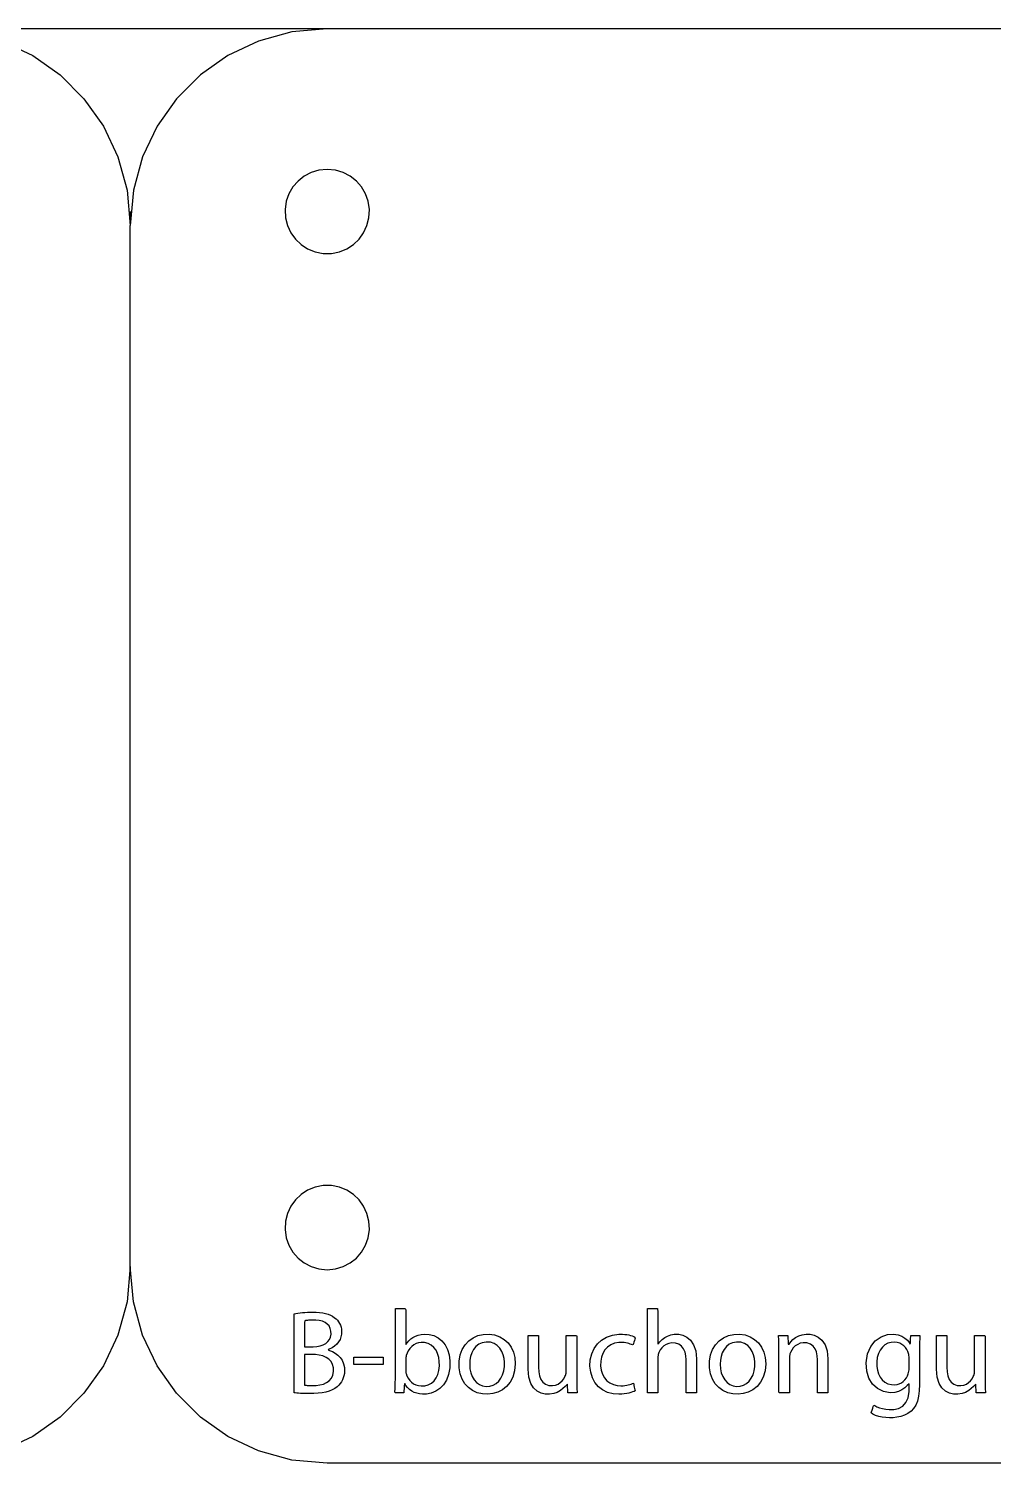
# Model space of a CAD drawing. Header units: metres. Extents: x -26 to 521, y 602 to 1019.
# Drawn here: x 302.2 to 336.5, y 604.7 to 655.7 of the extents above; entities that cross this region are included whole.
import ezdxf

# ---------------------------------------------------------------- set-up
doc = ezdxf.new("R2010")
doc.units = ezdxf.units.M

msp = doc.modelspace()

# ---------------------------------------------------------------- linework, layer by layer
at = {"layer": 'COMPONENT1'}
for p, q in [((312.78, 655.651), (298.78, 655.651)), ((311.522, 655.538), (310.337, 655.213)), ((312.78, 655.651), (311.522, 655.538)), ((338.578, 655.651), (312.78, 655.651)), ((301.222, 655.213), (302.313, 654.695)), ((310.337, 655.213), (309.247, 654.695)), ((302.313, 654.695), (303.29, 654.005)), ((309.247, 654.695), (308.27, 654.005)), ((303.29, 654.005), (304.133, 653.161)), ((308.27, 654.005), (307.426, 653.161)), ((304.133, 653.161), (304.824, 652.184)), ((307.426, 653.161), (306.736, 652.184)), ((304.824, 652.184), (305.342, 651.093)), ((306.736, 652.184), (306.218, 651.093)), ((305.342, 651.093), (305.667, 649.909)), ((306.218, 651.093), (305.893, 649.909)), ((311.963, 650.41), (311.744, 650.236)), ((312.212, 650.54), (311.963, 650.41)), ((312.486, 650.623), (312.212, 650.54)), ((312.78, 650.651), (312.486, 650.623)), ((313.073, 650.623), (312.78, 650.651)), ((313.347, 650.54), (313.073, 650.623)), ((313.597, 650.41), (313.347, 650.54)), ((313.816, 650.236), (313.597, 650.41)), ((305.667, 649.909), (305.78, 648.651)), ((305.893, 649.909), (305.78, 648.651)), ((311.419, 649.784), (311.324, 649.515)), ((311.561, 650.026), (311.419, 649.784)), ((311.744, 650.236), (311.561, 650.026)), ((313.999, 650.026), (313.816, 650.236)), ((314.14, 649.784), (313.999, 650.026)), ((314.235, 649.515), (314.14, 649.784)), ((311.324, 649.515), (311.282, 649.226)), ((314.278, 649.226), (314.235, 649.515)), ((305.78, 649.151), (305.78, 648.651)), ((311.282, 649.226), (311.296, 648.93)), ((311.296, 648.93), (311.366, 648.65)), ((314.194, 648.65), (314.264, 648.93)), ((314.264, 648.93), (314.278, 649.226)), ((305.78, 611.651), (305.78, 648.651)), ((311.366, 648.65), (311.485, 648.394)), ((311.485, 648.394), (311.648, 648.167)), ((313.912, 648.167), (314.075, 648.394)), ((314.075, 648.394), (314.194, 648.65)), ((311.648, 648.167), (311.85, 647.974)), ((311.85, 647.974), (312.084, 647.822)), ((312.084, 647.822), (312.347, 647.714)), ((312.347, 647.714), (312.631, 647.658)), ((312.929, 647.658), (313.213, 647.714)), ((313.213, 647.714), (313.475, 647.822)), ((313.475, 647.822), (313.71, 647.974)), ((313.71, 647.974), (313.912, 648.167)), ((312.631, 647.658), (312.929, 647.658)), ((311.85, 614.211), (311.648, 614.018)), ((312.084, 614.364), (311.85, 614.211)), ((312.347, 614.471), (312.084, 614.364)), ((312.631, 614.527), (312.347, 614.471)), ((312.929, 614.527), (312.631, 614.527)), ((313.213, 614.471), (312.929, 614.527)), ((313.475, 614.364), (313.213, 614.471)), ((313.71, 614.211), (313.475, 614.364)), ((313.912, 614.018), (313.71, 614.211)), ((311.366, 613.536), (311.296, 613.256)), ((311.485, 613.791), (311.366, 613.536)), ((311.648, 614.018), (311.485, 613.791)), ((314.075, 613.791), (313.912, 614.018)), ((314.194, 613.536), (314.075, 613.791)), ((314.264, 613.256), (314.194, 613.536)), ((311.296, 613.256), (311.282, 612.96)), ((314.278, 612.96), (314.264, 613.256)), ((311.282, 612.96), (311.324, 612.67)), ((311.324, 612.67), (311.419, 612.402)), ((314.14, 612.402), (314.235, 612.67)), ((314.235, 612.67), (314.278, 612.96)), ((311.419, 612.402), (311.561, 612.16)), ((311.561, 612.16), (311.744, 611.949)), ((313.816, 611.949), (313.999, 612.16)), ((313.999, 612.16), (314.14, 612.402)), ((305.78, 611.651), (305.667, 610.393)), ((305.893, 610.393), (305.78, 611.651)), ((311.744, 611.949), (311.963, 611.776)), ((311.963, 611.776), (312.212, 611.645)), ((312.212, 611.645), (312.486, 611.563)), ((312.486, 611.563), (312.78, 611.534)), ((312.78, 611.534), (313.073, 611.563)), ((313.073, 611.563), (313.347, 611.645)), ((313.347, 611.645), (313.597, 611.776)), ((313.597, 611.776), (313.816, 611.949)), ((305.667, 610.393), (305.342, 609.208)), ((306.218, 609.208), (305.893, 610.393)), ((305.342, 609.208), (304.824, 608.118)), ((306.736, 608.118), (306.218, 609.208)), ((304.824, 608.118), (304.133, 607.141)), ((307.426, 607.141), (306.736, 608.118)), ((304.133, 607.141), (303.29, 606.297)), ((308.27, 606.297), (307.426, 607.141)), ((303.29, 606.297), (302.313, 605.607)), ((309.247, 605.607), (308.27, 606.297)), ((302.313, 605.607), (301.222, 605.089)), ((310.337, 605.089), (309.247, 605.607)), ((311.522, 604.764), (310.337, 605.089)), ((312.78, 604.651), (311.522, 604.764)), ((338.578, 604.651), (312.78, 604.651))]:
    msp.add_line(p, q, dxfattribs=at)
at = {"layer": 'COMPONENT10'}
for p, q in [((311.601, 609.961), (311.665, 609.975)), ((311.601, 609.844), (311.601, 609.961)), ((311.665, 609.975), (311.737, 609.987)), ((311.737, 609.987), (311.815, 609.998)), ((311.815, 609.998), (311.898, 610.007)), ((311.898, 610.007), (311.986, 610.014)), ((311.986, 610.014), (312.078, 610.02)), ((312.078, 610.02), (312.171, 610.023)), ((312.171, 610.023), (312.265, 610.025)), ((312.265, 610.025), (312.392, 610.022)), ((312.392, 610.022), (312.512, 610.014)), ((312.512, 610.014), (312.622, 609.999)), ((312.622, 609.999), (312.722, 609.979)), ((312.722, 609.979), (312.813, 609.951)), ((315.204, 610.156), (315.26, 610.156)), ((315.204, 610.052), (315.204, 610.156)), ((315.204, 609.776), (315.204, 610.052)), ((315.26, 610.156), (315.318, 610.156)), ((315.318, 610.156), (315.385, 610.156)), ((315.385, 610.156), (315.452, 610.156)), ((315.452, 610.156), (315.511, 610.156)), ((315.511, 610.156), (315.554, 610.156)), ((315.554, 610.156), (315.572, 610.11)), ((315.572, 610.11), (315.572, 609.973)), ((315.572, 609.973), (315.572, 609.774)), ((324.166, 610.156), (324.246, 610.156)), ((324.166, 609.973), (324.166, 610.156)), ((324.166, 609.507), (324.166, 609.973)), ((324.246, 610.156), (324.324, 610.156)), ((324.324, 610.156), (324.407, 610.156)), ((324.407, 610.156), (324.48, 610.156)), ((324.48, 610.156), (324.528, 610.156)), ((324.528, 610.156), (324.538, 610.023)), ((324.538, 610.023), (324.538, 609.795)), ((311.601, 609.533), (311.601, 609.844)), ((311.601, 609.093), (311.601, 609.533)), ((311.988, 609.72), (311.97, 609.662)), ((311.97, 609.662), (311.97, 609.552)), ((311.97, 609.552), (311.97, 609.404)), ((312.014, 609.724), (311.988, 609.72)), ((312.045, 609.728), (312.014, 609.724)), ((312.08, 609.732), (312.045, 609.728)), ((312.119, 609.736), (312.08, 609.732)), ((312.164, 609.738), (312.119, 609.736)), ((312.215, 609.74), (312.164, 609.738)), ((312.271, 609.741), (312.215, 609.74)), ((312.375, 609.739), (312.271, 609.741)), ((312.498, 609.725), (312.375, 609.739)), ((312.608, 609.699), (312.498, 609.725)), ((312.704, 609.658), (312.608, 609.699)), ((312.784, 609.603), (312.704, 609.658)), ((312.846, 609.533), (312.784, 609.603)), ((312.813, 609.951), (312.896, 609.917)), ((312.89, 609.447), (312.846, 609.533)), ((312.896, 609.917), (312.971, 609.876)), ((312.971, 609.876), (313.04, 609.828)), ((313.04, 609.828), (313.095, 609.783)), ((313.095, 609.783), (313.143, 609.735)), ((313.143, 609.735), (313.185, 609.682)), ((313.185, 609.682), (313.221, 609.624)), ((313.221, 609.624), (313.25, 609.56)), ((313.25, 609.56), (313.272, 609.492)), ((313.272, 609.492), (313.287, 609.418)), ((315.204, 609.386), (315.204, 609.776)), ((315.572, 609.774), (315.572, 609.543)), ((315.572, 609.543), (315.572, 609.307)), ((324.166, 608.879), (324.166, 609.507)), ((324.538, 609.795), (324.538, 609.515)), ((324.538, 609.515), (324.538, 609.235)), ((311.601, 608.587), (311.601, 609.093)), ((311.97, 609.404), (311.97, 609.238)), ((311.97, 609.238), (311.97, 609.073)), ((311.97, 609.073), (311.97, 608.931)), ((312.731, 608.913), (312.804, 608.978)), ((312.804, 608.978), (312.86, 609.055)), ((312.86, 609.055), (312.898, 609.141)), ((312.913, 609.345), (312.89, 609.447)), ((312.898, 609.141), (312.916, 609.236)), ((312.916, 609.236), (312.913, 609.345)), ((313.184, 608.964), (313.121, 608.885)), ((313.235, 609.051), (313.184, 608.964)), ((313.27, 609.144), (313.235, 609.051)), ((313.29, 609.242), (313.27, 609.144)), ((313.287, 609.418), (313.293, 609.339)), ((313.293, 609.339), (313.29, 609.242)), ((315.204, 608.937), (315.204, 609.386)), ((315.572, 609.307), (315.572, 609.097)), ((315.572, 609.097), (315.572, 608.942)), ((315.572, 608.942), (315.572, 608.871)), ((315.62, 608.931), (315.68, 609.006)), ((315.68, 609.006), (315.75, 609.071)), ((315.75, 609.071), (315.83, 609.127)), ((315.83, 609.127), (315.918, 609.173)), ((315.918, 609.173), (316.016, 609.207)), ((316.016, 609.207), (316.123, 609.23)), ((316.116, 608.949), (316.026, 608.934)), ((316.237, 608.945), (316.116, 608.949)), ((316.123, 609.23), (316.238, 609.241)), ((316.367, 608.913), (316.237, 608.945)), ((316.238, 609.241), (316.402, 609.233)), ((316.402, 609.233), (316.573, 609.19)), ((316.573, 609.19), (316.727, 609.112)), ((316.727, 609.112), (316.86, 609.002)), ((316.86, 609.002), (316.97, 608.863)), ((317.683, 608.866), (317.813, 609.004)), ((317.813, 609.004), (317.966, 609.113)), ((317.966, 609.113), (318.14, 609.189)), ((318.14, 609.189), (318.329, 609.232)), ((318.433, 608.962), (318.29, 608.936)), ((318.329, 609.232), (318.533, 609.241)), ((318.585, 608.952), (318.433, 608.962)), ((318.533, 609.241), (318.733, 609.213)), ((318.716, 608.909), (318.585, 608.952)), ((318.733, 609.213), (318.914, 609.151)), ((318.914, 609.151), (319.074, 609.057)), ((319.074, 609.057), (319.209, 608.934)), ((319.924, 609.166), (319.927, 609.2)), ((319.924, 609.013), (319.924, 609.166)), ((319.924, 608.778), (319.924, 609.013)), ((319.927, 609.2), (319.963, 609.2)), ((319.963, 609.2), (320.029, 609.2)), ((320.029, 609.2), (320.11, 609.2)), ((320.11, 609.2), (320.191, 609.2)), ((320.191, 609.2), (320.258, 609.2)), ((320.258, 609.2), (320.294, 609.2)), ((320.294, 609.2), (320.296, 609.168)), ((320.296, 609.168), (320.296, 609.023)), ((320.296, 609.023), (320.296, 608.802)), ((321.278, 609.165), (321.281, 609.2)), ((321.278, 609.004), (321.278, 609.165)), ((321.278, 608.759), (321.278, 609.004)), ((321.281, 609.2), (321.317, 609.2)), ((321.317, 609.2), (321.383, 609.2)), ((321.383, 609.2), (321.464, 609.2)), ((321.464, 609.2), (321.545, 609.2)), ((321.545, 609.2), (321.612, 609.2)), ((321.612, 609.2), (321.648, 609.2)), ((321.648, 609.2), (321.65, 609.158)), ((321.65, 609.158), (321.65, 608.968)), ((321.65, 608.968), (321.65, 608.677)), ((322.386, 608.896), (322.535, 609.032)), ((322.535, 609.032), (322.713, 609.137)), ((322.713, 609.137), (322.918, 609.207)), ((322.918, 609.207), (323.148, 609.24)), ((323.153, 608.943), (322.997, 608.916)), ((323.148, 609.24), (323.278, 609.241)), ((323.265, 608.945), (323.153, 608.943)), ((323.334, 608.94), (323.265, 608.945)), ((323.278, 609.241), (323.356, 609.235)), ((323.397, 608.932), (323.334, 608.94)), ((323.356, 609.235), (323.43, 609.226)), ((323.43, 609.226), (323.5, 609.213)), ((323.5, 609.213), (323.565, 609.197)), ((323.565, 609.197), (323.624, 609.179)), ((323.624, 609.179), (323.677, 609.16)), ((323.686, 608.962), (323.672, 608.913)), ((323.677, 609.16), (323.722, 609.14)), ((323.702, 609.014), (323.686, 608.962)), ((323.717, 609.063), (323.702, 609.014)), ((323.729, 609.103), (323.717, 609.063)), ((323.722, 609.14), (323.729, 609.103)), ((324.538, 609.235), (324.538, 609.007)), ((324.538, 609.007), (324.538, 608.883)), ((324.575, 608.921), (324.609, 608.966)), ((324.609, 608.966), (324.646, 609.009)), ((324.646, 609.009), (324.687, 609.05)), ((324.687, 609.05), (324.731, 609.087)), ((324.731, 609.087), (324.779, 609.121)), ((324.779, 609.121), (324.83, 609.15)), ((324.83, 609.15), (324.881, 609.175)), ((324.881, 609.175), (324.936, 609.197)), ((324.936, 609.197), (324.992, 609.215)), ((324.992, 609.215), (325.051, 609.228)), ((325.051, 609.228), (325.111, 609.237)), ((325.111, 609.237), (325.173, 609.242)), ((325.173, 609.242), (325.281, 609.236)), ((325.281, 609.236), (325.422, 609.204)), ((325.422, 609.204), (325.564, 609.137)), ((325.564, 609.137), (325.697, 609.028)), ((325.697, 609.028), (325.806, 608.868)), ((326.585, 608.866), (326.715, 609.004)), ((326.715, 609.004), (326.869, 609.113)), ((326.869, 609.113), (327.042, 609.189)), ((327.042, 609.189), (327.232, 609.232)), ((327.335, 608.962), (327.193, 608.936)), ((327.232, 609.232), (327.435, 609.241)), ((327.487, 608.952), (327.335, 608.962)), ((327.435, 609.241), (327.636, 609.213)), ((327.619, 608.909), (327.487, 608.952)), ((327.636, 609.213), (327.817, 609.151)), ((327.817, 609.151), (327.976, 609.057)), ((327.976, 609.057), (328.111, 608.934)), ((328.826, 609.149), (328.825, 609.2)), ((328.825, 609.2), (328.857, 609.2)), ((328.83, 609.072), (328.826, 609.149)), ((328.834, 608.994), (328.83, 609.072)), ((328.836, 608.913), (328.834, 608.994)), ((328.857, 609.2), (328.915, 609.2)), ((328.915, 609.2), (328.987, 609.2)), ((328.987, 609.2), (329.059, 609.2)), ((329.059, 609.2), (329.118, 609.2)), ((329.118, 609.2), (329.15, 609.2)), ((329.15, 609.2), (329.156, 609.147)), ((329.156, 609.147), (329.16, 609.081)), ((329.16, 609.081), (329.164, 609.005)), ((329.164, 609.005), (329.169, 608.934)), ((329.198, 608.89), (329.259, 608.974)), ((329.259, 608.974), (329.337, 609.053)), ((329.337, 609.053), (329.432, 609.123)), ((329.432, 609.123), (329.542, 609.18)), ((329.542, 609.18), (329.668, 609.221)), ((329.668, 609.221), (329.809, 609.24)), ((329.809, 609.24), (329.948, 609.236)), ((329.948, 609.236), (330.092, 609.204)), ((330.092, 609.204), (330.236, 609.137)), ((330.236, 609.137), (330.369, 609.028)), ((330.369, 609.028), (330.48, 608.868)), ((332.102, 608.8), (332.266, 609.003)), ((332.266, 609.003), (332.468, 609.146)), ((332.468, 609.146), (332.696, 609.225)), ((332.696, 609.225), (332.917, 609.241)), ((332.833, 608.948), (332.714, 608.916)), ((332.952, 608.954), (332.833, 608.948)), ((332.917, 609.241), (333.076, 609.218)), ((333.047, 608.942), (332.952, 608.954)), ((333.132, 608.916), (333.047, 608.942)), ((333.076, 609.218), (333.209, 609.17)), ((333.209, 609.17), (333.318, 609.105)), ((333.318, 609.105), (333.405, 609.027)), ((333.405, 609.027), (333.473, 608.942)), ((333.473, 608.942), (333.504, 608.891)), ((333.504, 608.891), (333.514, 608.943)), ((333.514, 608.943), (333.517, 609.013)), ((333.517, 609.013), (333.52, 609.091)), ((333.52, 609.091), (333.523, 609.158)), ((333.523, 609.158), (333.524, 609.197)), ((333.524, 609.197), (333.588, 609.2)), ((333.588, 609.2), (333.665, 609.2)), ((333.665, 609.2), (333.748, 609.2)), ((333.748, 609.2), (333.817, 609.2)), ((333.817, 609.2), (333.853, 609.2)), ((333.842, 608.975), (333.839, 608.879)), ((333.845, 609.062), (333.842, 608.975)), ((333.85, 609.142), (333.845, 609.062)), ((333.853, 609.2), (333.85, 609.142)), ((334.44, 609.166), (334.443, 609.2)), ((334.44, 609.013), (334.44, 609.166)), ((334.44, 608.778), (334.44, 609.013)), ((334.443, 609.2), (334.479, 609.2)), ((334.479, 609.2), (334.545, 609.2)), ((334.545, 609.2), (334.626, 609.2)), ((334.626, 609.2), (334.707, 609.2)), ((334.707, 609.2), (334.774, 609.2)), ((334.774, 609.2), (334.81, 609.2)), ((334.81, 609.2), (334.812, 609.168)), ((334.812, 609.168), (334.812, 609.023)), ((334.812, 609.023), (334.812, 608.802)), ((335.794, 609.165), (335.796, 609.2)), ((335.794, 609.004), (335.794, 609.165)), ((335.794, 608.759), (335.794, 609.004)), ((335.796, 609.2), (335.832, 609.2)), ((335.832, 609.2), (335.899, 609.2)), ((335.899, 609.2), (335.98, 609.2)), ((335.98, 609.2), (336.061, 609.2)), ((336.061, 609.2), (336.127, 609.2)), ((336.127, 609.2), (336.163, 609.2)), ((336.163, 609.2), (336.166, 609.158)), ((336.166, 609.158), (336.166, 608.968)), ((336.166, 608.968), (336.166, 608.677)), ((311.601, 608.077), (311.601, 608.587)), ((311.97, 608.931), (311.97, 608.831)), ((311.97, 608.831), (311.97, 608.793)), ((311.97, 608.793), (312.019, 608.793)), ((311.978, 608.518), (311.97, 608.455)), ((311.97, 608.455), (311.97, 608.326)), ((312.007, 608.518), (311.978, 608.518)), ((312.052, 608.518), (312.007, 608.518)), ((312.019, 608.793), (312.071, 608.793)), ((312.105, 608.518), (312.052, 608.518)), ((312.071, 608.793), (312.131, 608.793)), ((312.16, 608.518), (312.105, 608.518)), ((312.131, 608.793), (312.191, 608.793)), ((312.211, 608.518), (312.16, 608.518)), ((312.191, 608.793), (312.244, 608.793)), ((312.272, 608.518), (312.211, 608.518)), ((312.244, 608.793), (312.284, 608.793)), ((312.361, 608.516), (312.272, 608.518)), ((312.284, 608.793), (312.412, 608.799)), ((312.5, 608.499), (312.361, 608.516)), ((312.412, 608.799), (312.534, 608.822)), ((312.628, 608.467), (312.5, 608.499)), ((312.534, 608.822), (312.64, 608.86)), ((312.742, 608.418), (312.628, 608.467)), ((312.64, 608.86), (312.731, 608.913)), ((312.855, 608.705), (312.812, 608.688)), ((312.812, 608.688), (312.862, 608.661)), ((312.955, 608.754), (312.855, 608.705)), ((312.862, 608.661), (312.964, 608.623)), ((313.044, 608.815), (312.955, 608.754)), ((312.964, 608.623), (313.065, 608.569)), ((313.121, 608.885), (313.044, 608.815)), ((313.065, 608.569), (313.159, 608.5)), ((313.159, 608.5), (313.244, 608.414)), ((313.722, 608.159), (313.722, 608.43)), ((313.722, 608.43), (314.767, 608.43)), ((314.767, 608.43), (314.767, 608.159)), ((315.204, 608.486), (315.204, 608.937)), ((315.204, 608.089), (315.204, 608.486)), ((315.572, 608.871), (315.62, 608.931)), ((315.583, 608.453), (315.577, 608.416)), ((315.592, 608.488), (315.583, 608.453)), ((315.617, 608.564), (315.592, 608.488)), ((315.661, 608.655), (315.617, 608.564)), ((315.717, 608.736), (315.661, 608.655)), ((315.783, 608.805), (315.717, 608.736)), ((315.858, 608.861), (315.783, 608.805)), ((315.94, 608.905), (315.858, 608.861)), ((316.026, 608.934), (315.94, 608.905)), ((316.479, 608.854), (316.367, 608.913)), ((316.573, 608.772), (316.479, 608.854)), ((316.649, 608.67), (316.573, 608.772)), ((316.707, 608.55), (316.649, 608.67)), ((316.746, 608.417), (316.707, 608.55)), ((316.97, 608.863), (317.056, 608.697)), ((317.056, 608.697), (317.114, 608.507)), ((317.114, 608.507), (317.143, 608.295)), ((317.469, 608.28), (317.507, 608.502)), ((317.507, 608.502), (317.58, 608.698)), ((317.58, 608.698), (317.683, 608.866)), ((317.88, 608.449), (317.854, 608.312)), ((317.923, 608.58), (317.88, 608.449)), ((317.986, 608.698), (317.923, 608.58)), ((318.067, 608.8), (317.986, 608.698)), ((318.169, 608.881), (318.067, 608.8)), ((318.29, 608.936), (318.169, 608.881)), ((318.826, 608.837), (318.716, 608.909)), ((318.915, 608.742), (318.826, 608.837)), ((318.984, 608.63), (318.915, 608.742)), ((319.035, 608.505), (318.984, 608.63)), ((319.067, 608.375), (319.035, 608.505)), ((319.209, 608.934), (319.318, 608.783)), ((319.318, 608.783), (319.399, 608.607)), ((319.399, 608.607), (319.449, 608.41)), ((319.924, 608.512), (319.924, 608.778)), ((319.924, 608.261), (319.924, 608.512)), ((320.296, 608.802), (320.296, 608.55)), ((320.296, 608.55), (320.296, 608.314)), ((321.278, 608.48), (321.278, 608.759)), ((321.278, 608.218), (321.278, 608.48)), ((321.65, 608.677), (321.65, 608.346)), ((322.133, 608.332), (322.183, 608.542)), ((322.183, 608.542), (322.268, 608.731)), ((322.268, 608.731), (322.386, 608.896)), ((322.581, 608.56), (322.531, 608.426)), ((322.653, 608.68), (322.581, 608.56)), ((322.746, 608.781), (322.653, 608.68)), ((322.861, 608.86), (322.746, 608.781)), ((322.997, 608.916), (322.861, 608.86)), ((323.455, 608.921), (323.397, 608.932)), ((323.508, 608.907), (323.455, 608.921)), ((323.555, 608.891), (323.508, 608.907)), ((323.598, 608.874), (323.555, 608.891)), ((323.636, 608.857), (323.598, 608.874)), ((323.66, 608.874), (323.636, 608.857)), ((323.672, 608.913), (323.66, 608.874)), ((324.166, 608.209), (324.166, 608.879)), ((324.538, 608.883), (324.575, 608.921)), ((324.539, 608.445), (324.538, 608.417)), ((324.542, 608.472), (324.539, 608.445)), ((324.545, 608.498), (324.542, 608.472)), ((324.55, 608.524), (324.545, 608.498)), ((324.558, 608.549), (324.55, 608.524)), ((324.575, 608.595), (324.558, 608.549)), ((324.62, 608.68), (324.575, 608.595)), ((324.678, 608.757), (324.62, 608.68)), ((324.749, 608.824), (324.678, 608.757)), ((324.832, 608.877), (324.749, 608.824)), ((324.925, 608.914), (324.832, 608.877)), ((325.027, 608.932), (324.925, 608.914)), ((325.161, 608.925), (325.027, 608.932)), ((325.285, 608.885), (325.161, 608.925)), ((325.381, 608.815), (325.285, 608.885)), ((325.452, 608.72), (325.381, 608.815)), ((325.5, 608.604), (325.452, 608.72)), ((325.528, 608.472), (325.5, 608.604)), ((325.536, 608.328), (325.528, 608.472)), ((325.806, 608.868), (325.881, 608.652)), ((325.881, 608.652), (325.909, 608.37)), ((326.372, 608.28), (326.41, 608.502)), ((326.41, 608.502), (326.482, 608.698)), ((326.482, 608.698), (326.585, 608.866)), ((326.782, 608.449), (326.756, 608.312)), ((326.826, 608.58), (326.782, 608.449)), ((326.888, 608.698), (326.826, 608.58)), ((326.97, 608.8), (326.888, 608.698)), ((327.071, 608.881), (326.97, 608.8)), ((327.193, 608.936), (327.071, 608.881)), ((327.729, 608.837), (327.619, 608.909)), ((327.817, 608.742), (327.729, 608.837)), ((327.887, 608.63), (327.817, 608.742)), ((327.937, 608.505), (327.887, 608.63)), ((327.97, 608.375), (327.937, 608.505)), ((328.111, 608.934), (328.22, 608.783)), ((328.22, 608.783), (328.301, 608.607)), ((328.301, 608.607), (328.351, 608.41)), ((328.838, 608.828), (328.836, 608.913)), ((328.839, 608.74), (328.838, 608.828)), ((328.839, 608.646), (328.839, 608.74)), ((328.839, 608.555), (328.839, 608.646)), ((328.839, 608.323), (328.839, 608.555)), ((329.169, 608.934), (329.172, 608.882)), ((329.172, 608.882), (329.198, 608.89)), ((329.214, 608.44), (329.212, 608.412)), ((329.217, 608.467), (329.214, 608.44)), ((329.221, 608.494), (329.217, 608.467)), ((329.232, 608.542), (329.221, 608.494)), ((329.248, 608.587), (329.232, 608.542)), ((329.292, 608.676), (329.248, 608.587)), ((329.35, 608.756), (329.292, 608.676)), ((329.422, 608.825), (329.35, 608.756)), ((329.505, 608.88), (329.422, 608.825)), ((329.598, 608.918), (329.505, 608.88)), ((329.7, 608.936), (329.598, 608.918)), ((329.835, 608.929), (329.7, 608.936)), ((329.958, 608.889), (329.835, 608.929)), ((330.055, 608.819), (329.958, 608.889)), ((330.126, 608.724), (330.055, 608.819)), ((330.174, 608.609), (330.126, 608.724)), ((330.201, 608.476), (330.174, 608.609)), ((330.21, 608.332), (330.201, 608.476)), ((330.48, 608.868), (330.555, 608.652)), ((330.555, 608.652), (330.582, 608.37)), ((331.939, 608.22), (331.989, 608.538)), ((331.989, 608.538), (332.102, 608.8)), ((332.378, 608.555), (332.337, 608.413)), ((332.438, 608.677), (332.378, 608.555)), ((332.515, 608.779), (332.438, 608.677)), ((332.608, 608.859), (332.515, 608.779)), ((332.714, 608.916), (332.608, 608.859)), ((333.208, 608.877), (333.132, 608.916)), ((333.275, 608.827), (333.208, 608.877)), ((333.333, 608.767), (333.275, 608.827)), ((333.381, 608.699), (333.333, 608.767)), ((333.419, 608.625), (333.381, 608.699)), ((333.445, 608.554), (333.419, 608.625)), ((333.455, 608.518), (333.445, 608.554)), ((333.461, 608.479), (333.455, 608.518)), ((333.464, 608.437), (333.461, 608.479)), ((333.465, 608.392), (333.464, 608.437)), ((333.839, 608.879), (333.838, 608.773)), ((333.838, 608.773), (333.838, 608.656)), ((333.838, 608.656), (333.838, 608.569)), ((333.838, 608.569), (333.838, 608.354)), ((334.44, 608.512), (334.44, 608.778)), ((334.44, 608.261), (334.44, 608.512)), ((334.812, 608.802), (334.812, 608.55)), ((334.812, 608.55), (334.812, 608.314)), ((335.794, 608.48), (335.794, 608.759)), ((335.794, 608.218), (335.794, 608.48)), ((336.166, 608.677), (336.166, 608.346)), ((311.601, 607.628), (311.601, 608.077)), ((311.97, 608.326), (311.97, 608.151)), ((311.97, 608.151), (311.97, 607.955)), ((311.97, 607.955), (311.97, 607.761)), ((312.84, 608.353), (312.742, 608.418)), ((312.918, 608.27), (312.84, 608.353)), ((312.974, 608.169), (312.918, 608.27)), ((313.005, 608.05), (312.974, 608.169)), ((313.008, 607.91), (313.005, 608.05)), ((313.244, 608.414), (313.314, 608.312)), ((313.314, 608.312), (313.365, 608.192)), ((313.365, 608.192), (313.395, 608.055)), ((313.399, 607.928), (313.391, 607.842)), ((313.395, 608.055), (313.399, 607.928)), ((314.767, 608.159), (313.722, 608.159)), ((315.204, 607.802), (315.204, 608.089)), ((315.573, 608.376), (315.572, 608.336)), ((315.572, 608.336), (315.572, 608.274)), ((315.572, 608.274), (315.572, 608.216)), ((315.572, 608.216), (315.572, 608.15)), ((315.572, 608.15), (315.572, 608.084)), ((315.572, 608.084), (315.572, 608.028)), ((315.572, 608.028), (315.572, 607.973)), ((315.572, 607.973), (315.573, 607.939)), ((315.577, 608.416), (315.573, 608.376)), ((315.573, 607.939), (315.575, 607.905)), ((316.71, 607.813), (316.748, 607.956)), ((316.766, 608.274), (316.746, 608.417)), ((316.748, 607.956), (316.767, 608.116)), ((316.767, 608.116), (316.766, 608.274)), ((317.139, 608.049), (317.096, 607.813)), ((317.143, 608.295), (317.139, 608.049)), ((317.469, 608.044), (317.469, 608.28)), ((317.505, 607.831), (317.469, 608.044)), ((317.854, 608.312), (317.845, 608.172)), ((317.845, 608.172), (317.856, 608.014)), ((317.856, 608.014), (317.888, 607.868)), ((319.017, 607.802), (319.06, 607.942)), ((319.06, 607.942), (319.082, 608.098)), ((319.083, 608.244), (319.067, 608.375)), ((319.082, 608.098), (319.083, 608.244)), ((319.443, 607.936), (319.381, 607.716)), ((319.466, 608.193), (319.443, 607.936)), ((319.449, 608.41), (319.466, 608.193)), ((319.924, 608.075), (319.924, 608.261)), ((319.924, 608.002), (319.924, 608.075)), ((319.948, 607.715), (319.924, 608.002)), ((320.296, 608.314), (320.296, 608.139)), ((320.296, 608.139), (320.296, 608.07)), ((320.296, 608.07), (320.305, 607.903)), ((321.277, 607.915), (321.278, 607.947)), ((321.278, 608.023), (321.278, 608.218)), ((321.278, 607.947), (321.278, 608.023)), ((321.65, 608.346), (321.65, 608.035)), ((321.65, 608.035), (321.65, 607.805)), ((322.122, 608.104), (322.133, 608.332)), ((322.147, 607.886), (322.122, 608.104)), ((322.503, 608.28), (322.499, 608.12)), ((322.499, 608.12), (322.52, 607.958)), ((322.531, 608.426), (322.503, 608.28)), ((322.52, 607.958), (322.566, 607.815)), ((324.166, 607.621), (324.166, 608.209)), ((324.538, 608.417), (324.538, 608.387)), ((324.538, 608.387), (324.538, 608.312)), ((324.538, 608.312), (324.538, 608.121)), ((324.538, 608.121), (324.538, 607.862)), ((325.536, 608.257), (325.536, 608.328)), ((325.536, 608.074), (325.536, 608.257)), ((325.536, 607.828), (325.536, 608.074)), ((325.909, 608.37), (325.909, 608.296)), ((325.909, 608.296), (325.909, 608.107)), ((325.909, 608.107), (325.909, 607.852)), ((326.372, 608.044), (326.372, 608.28)), ((326.408, 607.831), (326.372, 608.044)), ((326.756, 608.312), (326.748, 608.172)), ((326.748, 608.172), (326.759, 608.014)), ((326.759, 608.014), (326.79, 607.868)), ((327.919, 607.802), (327.962, 607.942)), ((327.962, 607.942), (327.985, 608.098)), ((327.986, 608.244), (327.97, 608.375)), ((327.985, 608.098), (327.986, 608.244)), ((328.346, 607.936), (328.283, 607.716)), ((328.368, 608.193), (328.346, 607.936)), ((328.351, 608.41), (328.368, 608.193)), ((328.839, 608.01), (328.839, 608.323)), ((328.839, 607.678), (328.839, 608.01)), ((329.212, 608.412), (329.212, 608.383)), ((329.212, 608.383), (329.212, 608.309)), ((329.212, 608.309), (329.212, 608.117)), ((329.212, 608.117), (329.212, 607.86)), ((330.21, 608.261), (330.21, 608.332)), ((330.21, 608.077), (330.21, 608.261)), ((330.21, 607.83), (330.21, 608.077)), ((330.582, 608.37), (330.582, 608.296)), ((330.582, 608.296), (330.582, 608.107)), ((330.582, 608.107), (330.582, 607.852)), ((331.959, 607.929), (331.939, 608.22)), ((332.036, 607.679), (331.959, 607.929)), ((332.337, 608.413), (332.317, 608.253)), ((332.317, 608.253), (332.318, 608.097)), ((332.318, 608.097), (332.338, 607.957)), ((332.338, 607.957), (332.376, 607.828)), ((333.451, 607.88), (333.459, 607.929)), ((333.459, 607.929), (333.464, 607.979)), ((333.464, 607.979), (333.465, 608.024)), ((333.465, 608.336), (333.465, 608.392)), ((333.465, 608.279), (333.465, 608.336)), ((333.465, 608.213), (333.465, 608.279)), ((333.465, 608.146), (333.465, 608.213)), ((333.465, 608.087), (333.465, 608.146)), ((333.465, 608.024), (333.465, 608.087)), ((333.838, 608.354), (333.838, 608.065)), ((333.838, 608.065), (333.838, 607.771)), ((334.44, 608.075), (334.44, 608.261)), ((334.44, 608.002), (334.44, 608.075)), ((334.464, 607.715), (334.44, 608.002)), ((334.812, 608.314), (334.812, 608.139)), ((334.812, 608.139), (334.812, 608.07)), ((334.812, 608.07), (334.821, 607.903)), ((335.793, 607.915), (335.794, 607.947)), ((335.794, 608.023), (335.794, 608.218)), ((335.794, 607.947), (335.794, 608.023)), ((336.166, 608.346), (336.166, 608.035)), ((336.166, 608.035), (336.166, 607.805)), ((311.601, 607.301), (311.601, 607.628)), ((311.97, 607.761), (311.97, 607.594)), ((311.97, 607.594), (311.97, 607.476)), ((311.97, 607.476), (311.97, 607.431)), ((311.97, 607.431), (311.999, 607.427)), ((311.999, 607.427), (312.03, 607.423)), ((312.03, 607.423), (312.063, 607.42)), ((312.063, 607.42), (312.099, 607.418)), ((312.099, 607.418), (312.138, 607.416)), ((312.138, 607.416), (312.179, 607.415)), ((312.179, 607.415), (312.222, 607.415)), ((312.222, 607.415), (312.269, 607.414)), ((312.269, 607.414), (312.388, 607.418)), ((312.388, 607.418), (312.521, 607.436)), ((312.521, 607.436), (312.645, 607.468)), ((312.645, 607.468), (312.757, 607.518)), ((312.757, 607.518), (312.852, 607.585)), ((312.852, 607.585), (312.928, 607.672)), ((312.928, 607.672), (312.981, 607.78)), ((312.981, 607.78), (313.008, 607.91)), ((313.191, 607.429), (313.132, 607.373)), ((313.24, 607.486), (313.191, 607.429)), ((313.283, 607.547), (313.24, 607.486)), ((313.321, 607.613), (313.283, 607.547)), ((313.352, 607.684), (313.321, 607.613)), ((313.375, 607.761), (313.352, 607.684)), ((313.391, 607.842), (313.375, 607.761)), ((315.196, 607.342), (315.199, 607.409)), ((315.199, 607.409), (315.201, 607.478)), ((315.201, 607.478), (315.202, 607.548)), ((315.202, 607.548), (315.203, 607.618)), ((315.203, 607.618), (315.204, 607.681)), ((315.204, 607.681), (315.204, 607.802)), ((315.521, 607.419), (315.517, 607.363)), ((315.524, 607.462), (315.521, 607.419)), ((315.534, 607.486), (315.524, 607.462)), ((315.569, 607.431), (315.534, 607.486)), ((315.635, 607.347), (315.569, 607.431)), ((315.575, 607.905), (315.58, 607.872)), ((315.58, 607.872), (315.588, 607.84)), ((315.588, 607.84), (315.615, 607.759)), ((315.615, 607.759), (315.658, 607.674)), ((315.658, 607.674), (315.712, 607.6)), ((315.712, 607.6), (315.777, 607.535)), ((315.777, 607.535), (315.851, 607.482)), ((315.851, 607.482), (315.933, 607.441)), ((315.933, 607.441), (316.023, 607.414)), ((316.023, 607.414), (316.119, 607.402)), ((316.119, 607.402), (316.247, 607.409)), ((316.247, 607.409), (316.373, 607.442)), ((316.373, 607.442), (316.483, 607.501)), ((316.483, 607.501), (316.577, 607.584)), ((316.577, 607.584), (316.652, 607.689)), ((316.652, 607.689), (316.71, 607.813)), ((316.913, 607.444), (316.783, 607.31)), ((317.019, 607.612), (316.913, 607.444)), ((317.096, 607.813), (317.019, 607.612)), ((317.575, 607.641), (317.505, 607.831)), ((317.674, 607.478), (317.575, 607.641)), ((317.799, 607.342), (317.674, 607.478)), ((317.888, 607.868), (317.939, 607.737)), ((317.939, 607.737), (318.008, 607.623)), ((318.008, 607.623), (318.093, 607.528)), ((318.093, 607.528), (318.193, 607.456)), ((318.193, 607.456), (318.306, 607.407)), ((318.557, 607.393), (318.675, 607.428)), ((318.675, 607.428), (318.782, 607.488)), ((318.782, 607.488), (318.876, 607.572)), ((318.876, 607.572), (318.955, 607.677)), ((318.955, 607.677), (319.017, 607.802)), ((319.283, 607.531), (319.157, 607.381)), ((319.381, 607.716), (319.283, 607.531)), ((320.016, 607.493), (319.948, 607.715)), ((320.117, 607.329), (320.016, 607.493)), ((320.305, 607.903), (320.332, 607.757)), ((320.332, 607.757), (320.379, 607.632)), ((320.379, 607.632), (320.448, 607.533)), ((320.448, 607.533), (320.541, 607.462)), ((320.541, 607.462), (320.659, 607.422)), ((320.659, 607.422), (320.79, 607.416)), ((320.79, 607.416), (320.894, 607.434)), ((320.894, 607.434), (320.986, 607.47)), ((320.986, 607.47), (321.067, 607.522)), ((321.067, 607.522), (321.135, 607.585)), ((321.135, 607.585), (321.191, 607.656)), ((321.191, 607.656), (321.233, 607.732)), ((321.233, 607.732), (321.25, 607.773)), ((321.317, 607.466), (321.236, 607.383)), ((321.25, 607.773), (321.258, 607.798)), ((321.258, 607.798), (321.265, 607.825)), ((321.265, 607.825), (321.271, 607.854)), ((321.271, 607.854), (321.275, 607.884)), ((321.275, 607.884), (321.277, 607.915)), ((321.32, 607.414), (321.317, 607.466)), ((321.325, 607.344), (321.32, 607.414)), ((321.65, 607.805), (321.65, 607.715)), ((321.65, 607.715), (321.651, 607.619)), ((321.651, 607.619), (321.651, 607.528)), ((321.651, 607.528), (321.653, 607.441)), ((321.653, 607.441), (321.656, 607.357)), ((322.206, 607.69), (322.147, 607.886)), ((322.298, 607.518), (322.206, 607.69)), ((322.419, 607.373), (322.298, 607.518)), ((322.566, 607.815), (322.635, 607.69)), ((322.635, 607.69), (322.725, 607.587)), ((322.725, 607.587), (322.832, 607.506)), ((322.832, 607.506), (322.955, 607.448)), ((322.955, 607.448), (323.091, 607.414)), ((323.091, 607.414), (323.224, 607.406)), ((323.224, 607.406), (323.298, 607.409)), ((323.298, 607.409), (323.366, 607.416)), ((323.366, 607.416), (323.428, 607.426)), ((323.428, 607.426), (323.485, 607.439)), ((323.485, 607.439), (323.537, 607.454)), ((323.537, 607.454), (323.585, 607.47)), ((323.585, 607.47), (323.629, 607.488)), ((323.629, 607.488), (323.665, 607.503)), ((323.665, 607.503), (323.676, 607.457)), ((323.676, 607.457), (323.686, 607.412)), ((323.686, 607.412), (323.698, 607.361)), ((324.166, 607.236), (324.166, 607.621)), ((324.538, 607.862), (324.538, 607.587)), ((324.538, 607.587), (324.538, 607.345)), ((325.536, 607.566), (325.536, 607.828)), ((325.536, 607.336), (325.536, 607.566)), ((325.909, 607.852), (325.909, 607.581)), ((325.909, 607.581), (325.909, 607.342)), ((326.477, 607.641), (326.408, 607.831)), ((326.576, 607.478), (326.477, 607.641)), ((326.701, 607.342), (326.576, 607.478)), ((326.79, 607.868), (326.841, 607.737)), ((326.841, 607.737), (326.91, 607.623)), ((326.91, 607.623), (326.995, 607.528)), ((326.995, 607.528), (327.095, 607.456)), ((327.095, 607.456), (327.208, 607.407)), ((327.46, 607.393), (327.578, 607.428)), ((327.578, 607.428), (327.685, 607.488)), ((327.685, 607.488), (327.778, 607.572)), ((327.778, 607.572), (327.857, 607.677)), ((327.857, 607.677), (327.919, 607.802)), ((328.186, 607.531), (328.06, 607.381)), ((328.283, 607.716), (328.186, 607.531)), ((328.839, 607.385), (328.839, 607.678)), ((329.212, 607.86), (329.212, 607.585)), ((329.212, 607.585), (329.212, 607.344)), ((330.21, 607.568), (330.21, 607.83)), ((330.21, 607.337), (330.21, 607.568)), ((330.582, 607.852), (330.582, 607.581)), ((330.582, 607.581), (330.582, 607.342)), ((332.165, 607.469), (332.036, 607.679)), ((332.339, 607.306), (332.165, 607.469)), ((332.376, 607.828), (332.433, 607.713)), ((332.433, 607.713), (332.508, 607.614)), ((332.508, 607.614), (332.6, 607.535)), ((332.6, 607.535), (332.711, 607.479)), ((332.711, 607.479), (332.839, 607.449)), ((332.839, 607.449), (332.956, 607.445)), ((332.956, 607.445), (333.039, 607.457)), ((333.039, 607.457), (333.118, 607.481)), ((333.118, 607.481), (333.192, 607.517)), ((333.192, 607.517), (333.26, 607.563)), ((333.26, 607.563), (333.32, 607.621)), ((333.4, 607.415), (333.316, 607.331)), ((333.32, 607.621), (333.371, 607.688)), ((333.371, 607.688), (333.413, 607.764)), ((333.47, 607.48), (333.4, 607.415)), ((333.413, 607.764), (333.438, 607.831)), ((333.438, 607.831), (333.451, 607.88)), ((333.47, 607.434), (333.47, 607.48)), ((333.47, 607.378), (333.47, 607.434)), ((333.838, 607.453), (333.829, 607.227)), ((333.838, 607.771), (333.838, 607.544)), ((333.838, 607.544), (333.838, 607.453)), ((334.532, 607.493), (334.464, 607.715)), ((334.633, 607.329), (334.532, 607.493)), ((334.821, 607.903), (334.848, 607.757)), ((334.848, 607.757), (334.895, 607.632)), ((334.895, 607.632), (334.964, 607.533)), ((334.964, 607.533), (335.057, 607.462)), ((335.057, 607.462), (335.175, 607.422)), ((335.175, 607.422), (335.306, 607.416)), ((335.306, 607.416), (335.41, 607.434)), ((335.41, 607.434), (335.502, 607.47)), ((335.502, 607.47), (335.583, 607.522)), ((335.583, 607.522), (335.651, 607.585)), ((335.651, 607.585), (335.707, 607.656)), ((335.707, 607.656), (335.749, 607.732)), ((335.749, 607.732), (335.766, 607.773)), ((335.833, 607.466), (335.752, 607.383)), ((335.766, 607.773), (335.774, 607.798)), ((335.774, 607.798), (335.781, 607.825)), ((335.781, 607.825), (335.786, 607.854)), ((335.786, 607.854), (335.79, 607.884)), ((335.79, 607.884), (335.793, 607.915)), ((335.836, 607.414), (335.833, 607.466)), ((335.841, 607.344), (335.836, 607.414)), ((336.166, 607.805), (336.166, 607.715)), ((336.166, 607.715), (336.166, 607.619)), ((336.166, 607.619), (336.167, 607.528)), ((336.167, 607.528), (336.169, 607.441)), ((336.169, 607.441), (336.172, 607.357)), ((311.601, 607.162), (311.601, 607.301)), ((311.645, 607.155), (311.601, 607.162)), ((311.699, 607.149), (311.645, 607.155)), ((311.76, 607.143), (311.699, 607.149)), ((311.827, 607.138), (311.76, 607.143)), ((311.9, 607.133), (311.827, 607.138)), ((311.979, 607.13), (311.9, 607.133)), ((312.064, 607.128), (311.979, 607.13)), ((312.154, 607.127), (312.064, 607.128)), ((312.306, 607.129), (312.154, 607.127)), ((312.462, 607.139), (312.306, 607.129)), ((312.604, 607.157), (312.462, 607.139)), ((312.734, 607.184), (312.604, 607.157)), ((312.852, 607.218), (312.734, 607.184)), ((312.957, 607.262), (312.852, 607.218)), ((313.05, 607.313), (312.957, 607.262)), ((313.132, 607.373), (313.05, 607.313)), ((315.19, 607.216), (315.193, 607.277)), ((315.196, 607.152), (315.19, 607.216)), ((315.193, 607.277), (315.196, 607.342)), ((315.228, 607.152), (315.196, 607.152)), ((315.277, 607.152), (315.228, 607.152)), ((315.333, 607.152), (315.277, 607.152)), ((315.392, 607.152), (315.333, 607.152)), ((315.444, 607.152), (315.392, 607.152)), ((315.505, 607.16), (315.444, 607.152)), ((315.507, 607.192), (315.505, 607.16)), ((315.51, 607.242), (315.507, 607.192)), ((315.514, 607.301), (315.51, 607.242)), ((315.517, 607.363), (315.514, 607.301)), ((315.708, 607.276), (315.635, 607.347)), ((315.788, 607.218), (315.708, 607.276)), ((315.874, 607.173), (315.788, 607.218)), ((315.966, 607.139), (315.874, 607.173)), ((316.065, 607.117), (315.966, 607.139)), ((316.169, 607.107), (316.065, 607.117)), ((316.308, 607.109), (316.169, 607.107)), ((316.476, 607.143), (316.308, 607.109)), ((316.636, 607.21), (316.476, 607.143)), ((316.783, 607.31), (316.636, 607.21)), ((317.947, 607.235), (317.799, 607.342)), ((318.115, 607.159), (317.947, 607.235)), ((318.299, 607.115), (318.115, 607.159)), ((318.491, 607.106), (318.299, 607.115)), ((318.306, 607.407), (318.43, 607.386)), ((318.43, 607.386), (318.557, 607.393)), ((318.67, 607.128), (318.491, 607.106)), ((318.845, 607.181), (318.67, 607.128)), ((319.009, 607.265), (318.845, 607.181)), ((319.157, 607.381), (319.009, 607.265)), ((320.243, 607.215), (320.117, 607.329)), ((320.385, 607.145), (320.243, 607.215)), ((320.533, 607.111), (320.385, 607.145)), ((320.684, 607.107), (320.533, 607.111)), ((320.832, 607.129), (320.684, 607.107)), ((320.96, 607.173), (320.832, 607.129)), ((321.071, 607.234), (320.96, 607.173)), ((321.162, 607.306), (321.071, 607.234)), ((321.236, 607.383), (321.162, 607.306)), ((321.33, 607.27), (321.325, 607.344)), ((321.334, 607.204), (321.33, 607.27)), ((321.339, 607.152), (321.334, 607.204)), ((321.371, 607.152), (321.339, 607.152)), ((321.43, 607.152), (321.371, 607.152)), ((321.502, 607.152), (321.43, 607.152)), ((321.574, 607.152), (321.502, 607.152)), ((321.633, 607.152), (321.574, 607.152)), ((321.665, 607.152), (321.633, 607.152)), ((321.656, 607.357), (321.659, 607.277)), ((321.659, 607.277), (321.664, 607.201)), ((321.664, 607.201), (321.665, 607.152)), ((322.569, 607.257), (322.419, 607.373)), ((322.744, 607.172), (322.569, 607.257)), ((322.943, 607.12), (322.744, 607.172)), ((323.151, 607.105), (322.943, 607.12)), ((323.249, 607.109), (323.151, 607.105)), ((323.342, 607.118), (323.249, 607.109)), ((323.427, 607.131), (323.342, 607.118)), ((323.505, 607.148), (323.427, 607.131)), ((323.575, 607.167), (323.505, 607.148)), ((323.636, 607.186), (323.575, 607.167)), ((323.687, 607.206), (323.636, 607.186)), ((323.729, 607.224), (323.687, 607.206)), ((323.698, 607.361), (323.709, 607.31)), ((323.709, 607.31), (323.719, 607.266)), ((323.719, 607.266), (323.729, 607.224)), ((324.168, 607.152), (324.166, 607.236)), ((324.204, 607.152), (324.168, 607.152)), ((324.27, 607.152), (324.204, 607.152)), ((324.352, 607.152), (324.27, 607.152)), ((324.433, 607.152), (324.352, 607.152)), ((324.499, 607.152), (324.433, 607.152)), ((324.535, 607.152), (324.499, 607.152)), ((324.538, 607.187), (324.535, 607.152)), ((324.538, 607.345), (324.538, 607.187)), ((325.536, 607.185), (325.536, 607.336)), ((325.539, 607.152), (325.536, 607.185)), ((325.575, 607.152), (325.539, 607.152)), ((325.641, 607.152), (325.575, 607.152)), ((325.723, 607.152), (325.641, 607.152)), ((325.804, 607.152), (325.723, 607.152)), ((325.87, 607.152), (325.804, 607.152)), ((325.906, 607.152), (325.87, 607.152)), ((325.909, 607.186), (325.906, 607.152)), ((325.909, 607.342), (325.909, 607.186)), ((326.85, 607.235), (326.701, 607.342)), ((327.017, 607.159), (326.85, 607.235)), ((327.202, 607.115), (327.017, 607.159)), ((327.393, 607.106), (327.202, 607.115)), ((327.208, 607.407), (327.333, 607.386)), ((327.333, 607.386), (327.46, 607.393)), ((327.572, 607.128), (327.393, 607.106)), ((327.747, 607.181), (327.572, 607.128)), ((327.912, 607.265), (327.747, 607.181)), ((328.06, 607.381), (327.912, 607.265)), ((328.839, 607.194), (328.839, 607.385)), ((328.842, 607.152), (328.839, 607.194)), ((328.878, 607.152), (328.842, 607.152)), ((328.944, 607.152), (328.878, 607.152)), ((329.025, 607.152), (328.944, 607.152)), ((329.107, 607.152), (329.025, 607.152)), ((329.173, 607.152), (329.107, 607.152)), ((329.209, 607.152), (329.173, 607.152)), ((329.212, 607.187), (329.209, 607.152)), ((329.212, 607.344), (329.212, 607.187)), ((330.21, 607.185), (330.21, 607.337)), ((330.213, 607.152), (330.21, 607.185)), ((330.249, 607.152), (330.213, 607.152)), ((330.315, 607.152), (330.249, 607.152)), ((330.396, 607.152), (330.315, 607.152)), ((330.477, 607.152), (330.396, 607.152)), ((330.544, 607.152), (330.477, 607.152)), ((330.58, 607.152), (330.544, 607.152)), ((330.582, 607.186), (330.58, 607.152)), ((330.582, 607.342), (330.582, 607.186)), ((332.551, 607.201), (332.339, 607.306)), ((332.794, 607.16), (332.551, 607.201)), ((332.955, 607.172), (332.794, 607.16)), ((333.093, 607.206), (332.955, 607.172)), ((333.213, 607.26), (333.093, 607.206)), ((333.316, 607.331), (333.213, 607.26)), ((333.353, 606.809), (333.431, 606.981)), ((333.431, 606.981), (333.468, 607.203)), ((333.468, 607.203), (333.47, 607.288)), ((333.47, 607.325), (333.47, 607.378)), ((333.47, 607.288), (333.47, 607.325)), ((333.804, 607.032), (333.762, 606.864)), ((333.829, 607.227), (333.804, 607.032)), ((334.759, 607.215), (334.633, 607.329)), ((334.9, 607.145), (334.759, 607.215)), ((335.049, 607.111), (334.9, 607.145)), ((335.2, 607.107), (335.049, 607.111)), ((335.348, 607.129), (335.2, 607.107)), ((335.476, 607.173), (335.348, 607.129)), ((335.586, 607.234), (335.476, 607.173)), ((335.678, 607.306), (335.586, 607.234)), ((335.752, 607.383), (335.678, 607.306)), ((335.845, 607.27), (335.841, 607.344)), ((335.85, 607.204), (335.845, 607.27)), ((335.855, 607.152), (335.85, 607.204)), ((335.887, 607.152), (335.855, 607.152)), ((335.946, 607.152), (335.887, 607.152)), ((336.018, 607.152), (335.946, 607.152)), ((336.09, 607.152), (336.018, 607.152)), ((336.149, 607.152), (336.09, 607.152)), ((336.181, 607.152), (336.149, 607.152)), ((336.172, 607.357), (336.175, 607.277)), ((336.175, 607.277), (336.179, 607.201)), ((336.179, 607.201), (336.181, 607.152)), ((332.117, 606.44), (332.128, 606.476)), ((332.174, 606.402), (332.117, 606.44)), ((332.128, 606.476), (332.149, 606.538)), ((332.149, 606.538), (332.172, 606.611)), ((332.172, 606.611), (332.193, 606.676)), ((332.276, 606.356), (332.174, 606.402)), ((332.193, 606.676), (332.207, 606.718)), ((332.207, 606.718), (332.243, 606.703)), ((332.243, 606.703), (332.324, 606.661)), ((332.324, 606.661), (332.417, 606.624)), ((332.417, 606.624), (332.521, 606.594)), ((332.521, 606.594), (332.635, 606.572)), ((332.635, 606.572), (332.757, 606.561)), ((332.757, 606.561), (332.921, 606.566)), ((332.921, 606.566), (333.092, 606.605)), ((333.092, 606.605), (333.238, 606.686)), ((333.238, 606.686), (333.353, 606.809)), ((333.422, 606.422), (333.299, 606.36)), ((333.534, 606.502), (333.422, 606.422)), ((333.627, 606.602), (333.534, 606.502)), ((333.703, 606.722), (333.627, 606.602)), ((333.762, 606.864), (333.703, 606.722)), ((332.391, 606.32), (332.276, 606.356)), ((332.513, 606.293), (332.391, 606.32)), ((332.64, 606.275), (332.513, 606.293)), ((332.767, 606.268), (332.64, 606.275)), ((332.899, 606.271), (332.767, 606.268)), ((333.034, 606.286), (332.899, 606.271)), ((333.169, 606.315), (333.034, 606.286)), ((333.299, 606.36), (333.169, 606.315))]:
    msp.add_line(p, q, dxfattribs=at)

doc.saveas('drawing.dxf')
